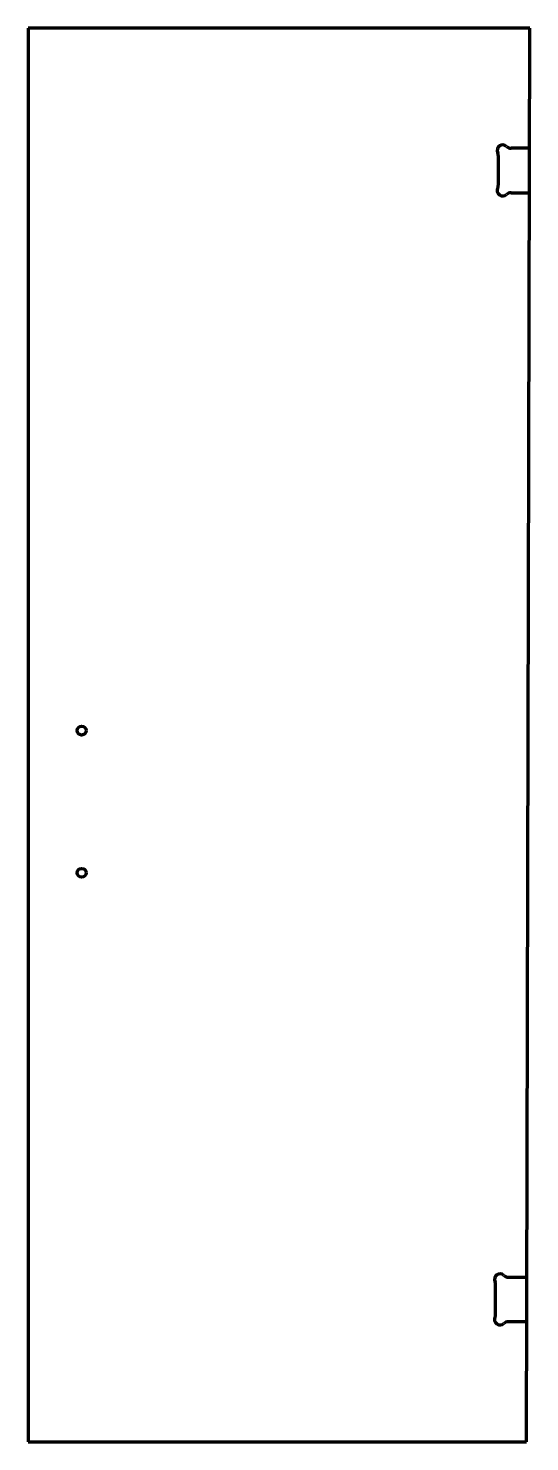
# Model space of a CAD drawing. Header units: inches. Extents: x 0 to 28.2, y 0 to 79.5.
import ezdxf

# ---------------------------------------------------------------- set-up
doc = ezdxf.new("R2010")
doc.units = ezdxf.units.IN
doc.header["$MEASUREMENT"] = 0
doc.layers.add('1', color=7, linetype='Continuous')

msp = doc.modelspace()

# ---------------------------------------------------------------- linework, layer by layer
at = {"color": 7, "lineweight": 90}
for p, q in [((0, 79.5), (0, 0)), ((28.188, 79.5), (0, 79.5)), ((28, 0), (28.188, 79.5)), ((0, 0), (28, 0))]:
    msp.add_line(p, q, dxfattribs=at)
at = {"layer": '1', "color": 7, "lineweight": 90}
for p, q in [((28.172, 72.75), (27.143, 72.752)), ((26.421, 72.343), (26.417, 70.666)), ((27.138, 70.252), (28.166, 70.25)), ((26.267, 7.166), (26.271, 8.843)), ((26.994, 9.252), (28.022, 9.25)), ((28.016, 6.75), (26.988, 6.752))]:
    msp.add_line(p, q, dxfattribs=at)
at = {"layer": '1', "color": 1, "lineweight": 90}
for centre in [(3, 40), (3, 32)]:
    msp.add_circle(centre, 0.25, dxfattribs=at)
at = {"layer": '1', "color": 7, "lineweight": 90}
for centre, radius, start, end in [((26.671, 72.629), 0.312, 46.52311, 204.48485), ((26.046, 72.344), 0.375, 359.86487, 384.48485), ((27.144, 73.127), 0.375, 226.52311, 269.86487), ((26.666, 70.379), 0.312, 155.24489, 313.20663), ((26.042, 70.666), 0.375, 335.24489, 359.86487), ((27.137, 69.877), 0.375, 89.86487, 133.20663), ((26.522, 9.129), 0.312, 46.52311, 204.48485), ((25.896, 8.844), 0.375, 359.86487, 384.48485), ((26.995, 9.627), 0.375, 226.52311, 269.86487), ((25.892, 7.166), 0.375, 335.24489, 359.86487), ((26.516, 6.879), 0.312, 155.24489, 313.20663), ((26.987, 6.377), 0.375, 89.86487, 133.20663)]:
    msp.add_arc(centre, radius, start, end, dxfattribs=at)

doc.saveas('drawing.dxf')
